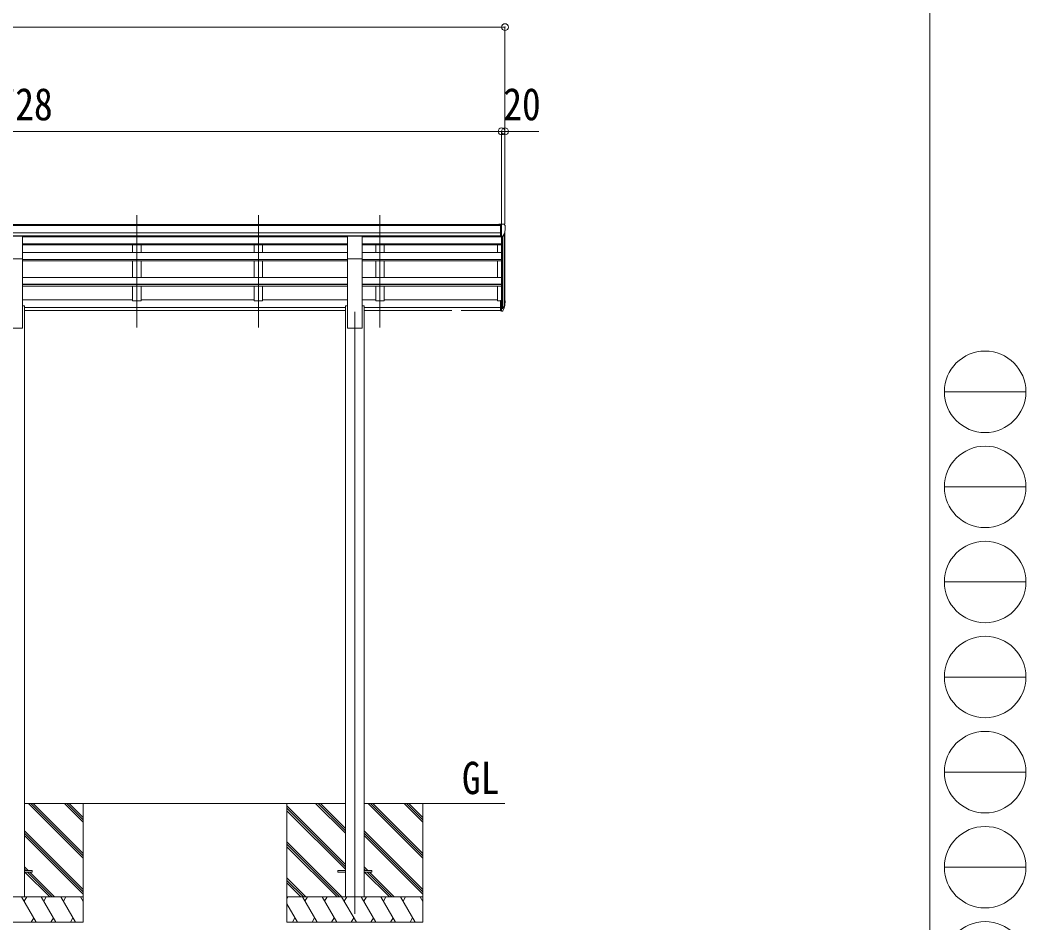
# Model space of a CAD drawing. Units: millimetres at full size, sheet at 1:40; details may follow other scales. Extents: x -11181 to 11305, y -7804 to 7716.
# Drawn here: x 5383 to 11305, y -4571 to 746 of the extents above; entities that cross this region are included whole.
import ezdxf
from ezdxf.enums import TextEntityAlignment as Align

# ---------------------------------------------------------------- set-up
doc = ezdxf.new("R2010")
doc.units = ezdxf.units.MM
doc.header["$LTSCALE"] = 40
doc.header["$PDMODE"] = 32
doc.header["$PDSIZE"] = 40
for name, color, linetype, lineweight in [('0-0_0', 7, 'Continuous', 9), ('0-1_本体', 4, 'Continuous', 9), ('0-2_部品', 7, 'Continuous', 9), ('0-8_PARTS2', 2, 'Continuous', 9), ('0-A_寸法', 6, 'Continuous', 9), ('F-0_240', 7, 'Continuous', 9)]:
    doc.layers.add(name, color=color, linetype=linetype, lineweight=lineweight)
doc.styles.add('ＭＳ ゴシック', font='')
doc.styles.get('ＭＳ ゴシック').set_extended_font_data('MS Gothic')

msp = doc.modelspace()

# ---------------------------------------------------------------- linework, layer by layer
at = {"layer": '0-0_0'}
for p, q in [((7298.87, -3867.77), (5408.87, -3867.77)), ((5753.87, -4190.23), (5431.41, -3867.77)), ((5753.87, -4176.09), (5445.55, -3867.77)), ((5753.87, -4161.94), (5459.69, -3867.77)), ((5753.87, -3978.1), (5643.54, -3867.77)), ((5753.87, -3963.96), (5657.68, -3867.77)), ((5753.87, -3949.81), (5671.83, -3867.77)), ((5753.87, -3867.77), (5753.87, -4567.77)), ((6953.87, -3867.77), (6953.87, -4567.77)), ((7298.87, -4227.44), (6953.87, -3882.45)), ((7298.87, -4241.59), (6953.87, -3896.59)), ((7298.87, -4043.6), (7123.04, -3867.77)), ((7298.87, -4029.46), (7137.18, -3867.77)), ((7298.87, -4015.31), (7151.33, -3867.77)), ((8237.87, -3867.77), (7408.87, -3867.77)), ((7753.87, -4190.23), (7431.41, -3867.77)), ((7753.87, -4176.09), (7445.55, -3867.77)), ((7753.87, -4161.94), (7459.69, -3867.77)), ((7753.87, -3978.1), (7643.54, -3867.77)), ((7753.87, -3963.96), (7657.68, -3867.77)), ((7753.87, -3949.81), (7671.83, -3867.77)), ((7753.87, -3867.77), (7753.87, -4567.77)), ((7298.87, -4255.73), (6953.87, -3910.73)), ((5753.87, -4374.08), (5408.87, -4029.08)), ((5753.87, -4388.22), (5408.87, -4043.22)), ((5753.87, -4402.36), (5408.87, -4057.36)), ((7753.87, -4374.08), (7408.87, -4029.08)), ((7753.87, -4388.22), (7408.87, -4043.22)), ((7753.87, -4402.36), (7408.87, -4057.36)), ((7277.06, -4417.77), (6953.87, -4094.58)), ((7262.92, -4417.77), (6953.87, -4108.72)), ((7248.78, -4417.77), (6953.87, -4122.86)), ((5430.93, -4263.27), (5408.87, -4241.21)), ((5416.79, -4263.27), (5408.87, -4255.35)), ((7430.93, -4263.27), (7408.87, -4241.21)), ((7416.79, -4263.27), (7408.87, -4255.35)), ((5557.15, -4417.77), (5411.65, -4272.27)), ((5571.29, -4417.77), (5425.79, -4272.27)), ((5585.43, -4417.77), (5439.93, -4272.27)), ((7064.93, -4417.77), (6953.87, -4306.71)), ((7050.79, -4417.77), (6953.87, -4320.85)), ((7557.15, -4417.77), (7411.65, -4272.27)), ((7571.29, -4417.77), (7425.79, -4272.27)), ((7585.43, -4417.77), (7439.93, -4272.27)), ((7036.65, -4417.77), (6953.87, -4334.99)), ((4953.87, -4417.77), (5753.87, -4417.77)), ((5478.19, -4567.77), (5391.58, -4417.77)), ((5406.58, -4443.75), (5421.59, -4417.77)), ((5593.66, -4567.77), (5507.05, -4417.77)), ((5522.05, -4443.75), (5537.06, -4417.77)), ((5709.13, -4567.77), (5622.52, -4417.77)), ((5637.52, -4443.75), (5652.52, -4417.77)), ((5753.87, -4445.27), (5737.99, -4417.77)), ((6953.87, -4417.77), (7753.87, -4417.77)), ((6959.7, -4417.77), (6953.87, -4427.87)), ((7131.78, -4567.77), (7045.17, -4417.77)), ((7075.17, -4417.77), (7060.17, -4443.75)), ((7247.25, -4567.77), (7160.64, -4417.77)), ((7175.64, -4443.75), (7190.64, -4417.77)), ((7362.72, -4567.77), (7276.11, -4417.77)), ((7291.11, -4443.75), (7306.12, -4417.77)), ((7478.19, -4567.77), (7391.58, -4417.77)), ((7406.58, -4443.75), (7421.59, -4417.77)), ((7593.66, -4567.77), (7507.05, -4417.77)), ((7522.05, -4443.75), (7537.06, -4417.77)), ((7709.13, -4567.77), (7622.52, -4417.77)), ((7637.52, -4443.75), (7652.52, -4417.77)), ((7753.87, -4445.27), (7737.99, -4417.77)), ((7016.31, -4567.77), (6953.87, -4459.63)), ((5463.19, -4541.79), (5448.19, -4567.77)), ((5578.66, -4541.79), (5563.66, -4567.77)), ((5694.13, -4541.79), (5679.13, -4567.77)), ((7001.31, -4541.79), (6986.31, -4567.77)), ((7116.78, -4541.79), (7101.78, -4567.77)), ((7232.25, -4541.79), (7217.25, -4567.77)), ((7347.72, -4541.79), (7332.72, -4567.77)), ((7463.19, -4541.79), (7448.19, -4567.77)), ((7578.66, -4541.79), (7563.66, -4567.77)), ((7694.13, -4541.79), (7679.13, -4567.77)), ((5753.87, -4567.77), (4953.87, -4567.77)), ((7753.87, -4567.77), (6953.87, -4567.77))]:
    msp.add_line(p, q, dxfattribs=at)
at = {"layer": '0-1_本体'}
for p, q in [((8211.37, -458.24), (2496.37, -458.24)), ((8211.37, -463.6), (2496.37, -463.6)), ((8211.37, -507.11), (2496.37, -507.12)), ((8211.37, -524.78), (2496.37, -524.78)), ((7311.37, -527.16), (5396.37, -527.16)), ((7311.37, -530.12), (5396.37, -530.12)), ((6044.87, -527.16), (6044.87, -530.12)), ((6094.87, -527.16), (6094.87, -530.12)), ((6760.87, -527.16), (6760.87, -530.12)), ((6810.87, -527.16), (6810.87, -530.12)), ((7396.37, -527.16), (8211.37, -527.16)), ((8217.87, -530.12), (7396.37, -530.12)), ((7476.87, -527.16), (7476.87, -530.12)), ((7526.87, -527.16), (7526.87, -530.12)), ((8217.87, -528.62), (8217.87, -906.33)), ((8223.87, -529.14), (8223.87, -950.77)), ((8233.59, -513.79), (8233.59, -932.77)), ((8237.87, -908.5), (8237.87, -494.99)), ((7311.37, -572.07), (5396.37, -572.07)), ((7311.37, -573.77), (5396.37, -573.77)), ((7311.37, -577.55), (5396.37, -577.55)), ((6044.87, -577.55), (6044.87, -622.97)), ((6094.87, -577.55), (6094.87, -622.97)), ((6760.87, -577.55), (6760.87, -622.97)), ((6810.87, -577.55), (6810.87, -622.97)), ((8217.87, -572.07), (7396.37, -572.07)), ((8217.87, -573.77), (7396.37, -573.77)), ((8217.87, -577.55), (7396.37, -577.55)), ((7476.87, -577.55), (7476.87, -622.97)), ((7526.87, -577.55), (7526.87, -622.97)), ((8192.87, -622.97), (8192.87, -577.55)), ((7311.37, -622.97), (5396.37, -622.97)), ((8217.87, -622.97), (7396.37, -622.97)), ((5396.37, -1067.77), (5396.37, -660.81)), ((7311.37, -663.56), (5396.37, -663.56)), ((7311.37, -665.25), (5396.37, -665.25)), ((7311.37, -672.11), (5396.37, -672.11)), ((6044.87, -672.11), (6044.87, -771.21)), ((6094.87, -672.11), (6094.87, -771.21)), ((6760.87, -672.11), (6760.87, -771.21)), ((6810.87, -672.11), (6810.87, -771.21)), ((7311.37, -1067.77), (7311.37, -660.81)), ((7396.37, -1067.77), (7396.37, -660.81)), ((8217.87, -663.56), (7396.37, -663.56)), ((8217.87, -665.25), (7396.37, -665.25)), ((8217.87, -672.11), (7396.37, -672.11)), ((7476.87, -672.11), (7476.87, -771.21)), ((7526.87, -672.11), (7526.87, -771.21)), ((8192.87, -771.21), (8192.87, -672.11)), ((7311.37, -771.21), (5396.37, -771.21)), ((7311.37, -810.35), (5396.37, -810.35)), ((7311.37, -812.02), (5396.37, -812.02)), ((7311.37, -821.66), (5396.37, -821.66)), ((6094.87, -821.66), (6094.87, -907.16)), ((6810.87, -821.66), (6810.87, -907.16)), ((8217.87, -771.21), (7396.37, -771.21)), ((8217.87, -810.35), (7396.37, -810.35)), ((8217.87, -812.02), (7396.37, -812.02)), ((8217.87, -821.66), (7396.37, -821.66)), ((7526.87, -821.66), (7526.87, -907.16)), ((8192.87, -907.16), (8192.87, -821.66)), ((6044.87, -901.95), (5396.37, -901.95)), ((5408.87, -937.77), (5396.37, -937.77)), ((5408.87, -937.77), (5408.87, -4417.77)), ((7298.87, -946.25), (5408.87, -946.25)), ((6760.87, -901.95), (6094.87, -901.95)), ((7311.37, -901.95), (6810.87, -901.95)), ((7311.37, -937.77), (7298.87, -937.77)), ((7298.87, -937.77), (7298.87, -4417.77)), ((7476.87, -901.95), (7396.37, -901.95)), ((7408.87, -937.77), (7396.37, -937.77)), ((7408.87, -937.77), (7408.87, -4417.77)), ((8211.37, -946.25), (7408.87, -946.25)), ((8192.87, -901.95), (7526.87, -901.95)), ((8211.37, -907.16), (8192.87, -907.16)), ((7298.87, -947.63), (5408.87, -947.63)), ((7298.87, -964.81), (5408.87, -964.81)), ((8211.37, -947.63), (7408.87, -947.63)), ((7925.87, -964.81), (7408.87, -964.81)), ((8211.37, -964.81), (7979.87, -964.81)), ((5396.37, -1067.77), (5311.37, -1067.77)), ((7396.37, -1067.77), (7311.37, -1067.77))]:
    msp.add_line(p, q, dxfattribs=at)
for points in [[(6044.87, -821.66), (6044.87, -907.16), (6094.87, -907.16)], [(6760.87, -821.66), (6760.87, -907.16), (6810.87, -907.16)], [(7476.87, -821.66), (7476.87, -907.16), (7526.87, -907.16)]]:
    msp.add_lwpolyline(points, dxfattribs=at)
at = {"layer": '0-2_部品'}
for p, q in [((8211.37, -456.63), (8201.37, -456.71)), ((8201.37, -458.82), (8201.37, -456.71)), ((8211.37, -528.61), (8211.37, -456.63)), ((8229.87, -456.63), (8211.37, -456.63)), ((8217.87, -529.61), (8217.87, -456.63)), ((8229.87, -456.63), (8232.2, -456.77)), ((8232.96, -457.19), (8237.03, -463)), ((8239.87, -466), (8239.87, -466.63)), ((5396.37, -526.65), (5311.37, -526.65)), ((5396.37, -660.81), (5396.37, -526.65)), ((7396.37, -526.65), (7311.37, -526.65)), ((7311.37, -660.81), (7311.37, -526.65)), ((7396.37, -660.81), (7396.37, -526.65)), ((8211.37, -528.61), (8217.87, -528.61)), ((8217.87, -529.61), (8223.08, -529.29)), ((8225.5, -527.8), (8234.77, -511.73)), ((5396.37, -660.81), (5311.37, -660.81)), ((7396.37, -660.81), (7311.37, -660.81)), ((8211.37, -906.33), (8211.37, -967.39)), ((8211.37, -906.33), (8217.87, -906.33)), ((8211.37, -944.64), (8217.87, -944.64)), ((8217.87, -906.33), (8217.87, -968.21)), ((8224.31, -950.29), (8234.06, -931.87)), ((8235.48, -932.37), (8225.32, -951.54)), ((8211.37, -950.04), (8217.87, -950.04)), ((8211.37, -967.39), (8217.87, -967.39)), ((8217.87, -951.04), (8223.01, -951.04)), ((8217.87, -953.04), (8222.72, -953.04)), ((8217.87, -968.21), (8222.72, -968.21)), ((8232.89, -949.22), (8225.32, -966.71))]:
    msp.add_line(p, q, dxfattribs=at)
at = {"layer": '0-2_部品', "color": 4}
for p, q in [((5408.87, -4263.26), (5453.87, -4263.26)), ((5453.87, -4263.26), (5453.87, -4272.26)), ((7253.87, -4263.26), (7253.87, -4272.26)), ((7253.87, -4263.26), (7298.87, -4263.26)), ((7408.87, -4263.26), (7453.87, -4263.26)), ((7453.87, -4263.26), (7453.87, -4272.26)), ((5408.87, -4272.26), (5453.87, -4272.26)), ((7253.87, -4272.26), (7298.87, -4272.26)), ((7408.87, -4272.26), (7453.87, -4272.26))]:
    msp.add_line(p, q, dxfattribs=at)
at = {"layer": '0-2_部品'}
for centre, radius, start, end in [((8232.14, -457.77), 1, 35, 86.5), ((8037.87, -466.63), 202, 347.09739, 0), ((8236.87, -466), 3, 0, 87), ((8222.9, -526.3), 3, 273.5, 330), ((8104.65, -913.14), 133.22, 344.28698, 356.72013), ((8149.92, -905.92), 88.05, 342.78929, 2.77608), ((8149.21, -910.2), 89.07, 345.58812, 5.50424), ((8222.72, -950.04), 3, 270, 330), ((8222.72, -965.21), 3, 270, 330), ((8223.01, -949.54), 1.5, 270, 330)]:
    msp.add_arc(centre, radius, start, end, dxfattribs=at)
at = {"layer": '0-8_PARTS2'}
for p, q in [((6069.87, -1065.42), (6069.87, -402.9)), ((6785.87, -1065.42), (6785.87, -402.9)), ((7501.87, -1065.42), (7501.87, -402.9)), ((7353.87, -971.63), (7353.87, -4517.77))]:
    msp.add_line(p, q, dxfattribs=at)
at = {"layer": '0-A_寸法'}
for p, q in [((-3258.13, 704.57), (8237.87, 704.57)), ((8237.87, 704.57), (8237.87, 90.41)), ((8217.87, 90.41), (2489.87, 90.41)), ((8217.87, 90.41), (8217.87, -455.21)), ((8217.87, 90.41), (8217.87, -455.21)), ((8217.87, 90.41), (8237.87, 90.41)), ((8237.87, 90.41), (8237.87, -455.21)), ((8237.87, 90.41), (8437.87, 90.41))]:
    msp.add_line(p, q, dxfattribs=at)
for p in [(8237.87, 704.57), (8217.87, 90.41), (8217.87, 90.41), (8237.87, 90.41)]:
    msp.add_point(p, dxfattribs=at)
at = {"layer": 'F-0_240', "color": 5}
msp.add_line((10739.39, 7716.46), (10739.39, -7803.54), dxfattribs=at)
at = {"layer": 'F-0_240', "color": 4}
for p, q in [((10824.88, -1443.54), (11304.88, -1443.54)), ((10824.88, -2003.54), (11304.88, -2003.54)), ((10824.88, -2563.54), (11304.88, -2563.54)), ((10824.88, -3123.54), (11304.88, -3123.54)), ((10824.88, -3683.54), (11304.88, -3683.54)), ((10824.88, -4243.54), (11304.88, -4243.54))]:
    msp.add_line(p, q, dxfattribs=at)
for centre in [(11064.88, -1443.54), (11064.88, -2003.54), (11064.88, -2563.54), (11064.88, -3123.54), (11064.88, -3683.54), (11064.88, -4243.54), (11064.88, -4803.54)]:
    msp.add_circle(centre, 240, dxfattribs=at)

# ---------------------------------------------------------------- texts
at = {"layer": '0-0_0', "style": 'ＭＳ ゴシック', "width": 0.85}
msp.add_text('GL', height=190.6, dxfattribs=at).set_placement((7984.38, -3870.2), align=Align.BOTTOM_LEFT)
at = {"layer": '0-A_寸法', "color": 7, "style": 'ＭＳ ゴシック', "width": 0.85}
for s, p in [('5728', (5133.87, 98.41)), ('20', (8227.87, 98.41))]:
    msp.add_text(s, height=190.6, dxfattribs=at).set_placement(p, align=Align.BOTTOM_LEFT)

doc.saveas('drawing.dxf')
